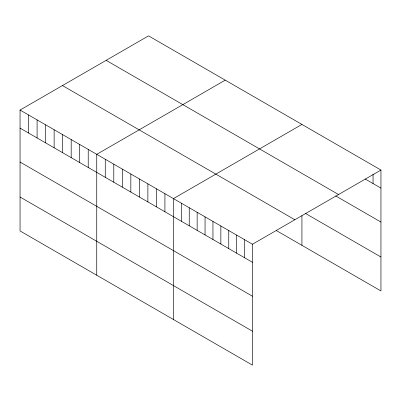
<?xml version="1.0" encoding="UTF-8"?>
<svg xmlns="http://www.w3.org/2000/svg" width="401" height="401" viewBox="0 0 401 401"><rect width="100%" height="100%" fill="white"/><g stroke="black" fill="none" stroke-linecap="round" stroke-linejoin="round"><path stroke-width="0.6" d="M20.05 110.049L252.46 244.234L252.46 365.131L20.05 230.951L20.05 110.049L148.54 35.869L380.95 170.049L380.95 290.951L276.364 230.57M225.237 80.15L96.746 154.33L96.746 275.231M301.928 124.43L173.443 198.61L173.443 319.512M252.46 244.234L380.95 170.049M365.146 178.996L380.95 188.119M106.14 60.35L338.549 194.53M335.647 195.899L380.95 222.054M305.617 213.522L380.95 257.016M62.451 85.568L294.86 219.753M20.05 128.119L252.46 262.299M20.05 162.054L252.46 296.234M20.05 197.016L252.46 331.196M373.05 174.209L373.05 183.558M301.928 215.638L301.928 245.327M244.56 239.668L244.56 257.738M236.655 235.106L236.655 253.176M228.755 230.545L228.755 248.615M220.856 225.984L220.856 244.054M212.951 221.422L212.951 239.492M205.051 216.861L205.051 234.931M197.147 212.294L197.147 230.364M189.247 207.733L189.247 225.803M181.342 203.172L181.342 221.242M164.921 193.688L164.921 211.758M156.4 188.771L156.4 206.841M147.879 183.848L147.879 201.919M139.353 178.931L139.353 197.001M130.831 174.009L130.831 192.079M122.31 169.092L122.31 187.162M113.789 164.169L113.789 182.239M105.268 159.252L105.268 177.322M88.225 149.408L88.225 167.478M79.704 144.49L79.704 162.56M71.183 139.568L71.183 157.638M62.661 134.651L62.661 152.721M54.135 129.729L54.135 147.799M45.614 124.811L45.614 142.881M37.093 119.889L37.093 137.959M28.571 114.972L28.571 133.042"/></g></svg>
